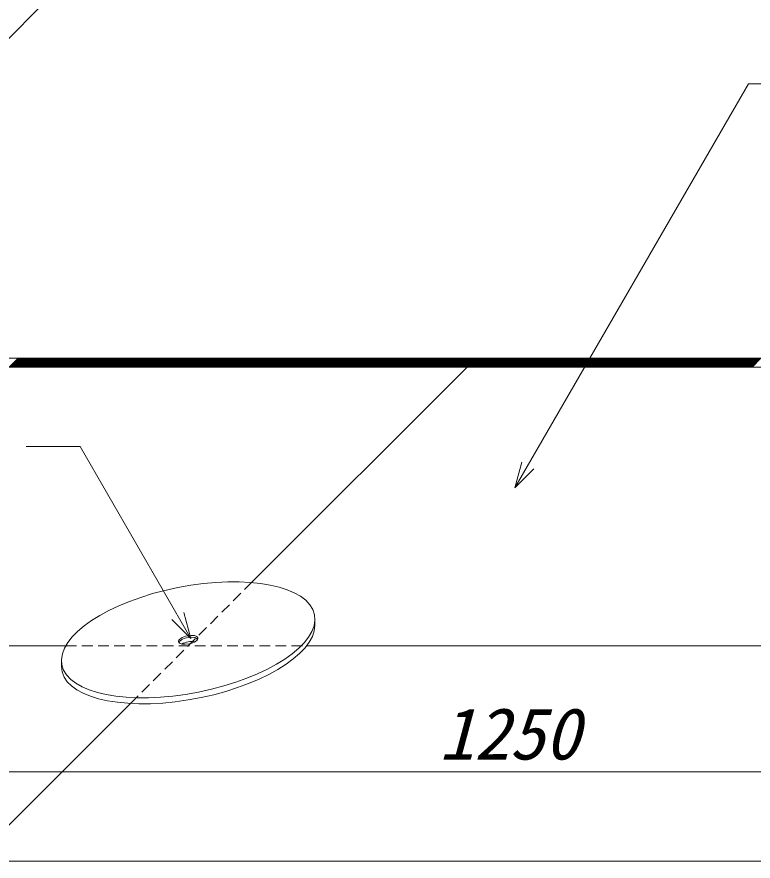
# Model space of a CAD drawing. Units: millimetres, scale not verified. Extents: x -840 to 840, y -594 to 594.
# Drawn here: x -24 to 140.3, y 77.8 to 266.4 of the extents above; entities that cross this region are included whole.
import ezdxf
from ezdxf.enums import TextEntityAlignment as Align

# ---------------------------------------------------------------- set-up
doc = ezdxf.new("R2010")
doc.units = ezdxf.units.MM
doc.header["$LTSCALE"] = 2
doc.linetypes.add('DASHED1', pattern=[1.8, 1.2, -0.6])
for name, color, linetype, lineweight in [('0-6_断熱材', 4, 'Continuous', 9), ('0-8_寸法線', 7, 'Continuous', 9), ('0-9_基準線(IBｼｰﾄ)', 7, 'Continuous', 9), ('0-B_部材(積層鋼板)', 7, 'Continuous', 9)]:
    doc.layers.add(name, color=color, linetype=linetype, lineweight=lineweight)
doc.styles.add('ＭＳ ゴシック', font='')
doc.styles.get('ＭＳ ゴシック').set_extended_font_data('MS Gothic')

msp = doc.modelspace()

# ---------------------------------------------------------------- linework, layer by layer
at = {"layer": '0-6_断熱材', "color": 7}
for p, q in [((28.337, 140.042), (76.435, 188.14)), ((-359.371, 125.915), (-13.11, 125.915)), ((40.629, 125.915), (414.21, 125.915)), ((-33.874, 77.832), (1.33, 113.035))]:
    msp.add_line(p, q, dxfattribs=at)
at = {"layer": '0-6_断熱材', "color": 134, "linetype": 'DASHED1'}
for p, q in [((1.33, 113.035), (28.337, 140.042)), ((-13.11, 125.915), (40.629, 125.915))]:
    msp.add_line(p, q, dxfattribs=at)
at = {"layer": '0-6_断熱材', "color": 7}
msp.add_lwpolyline([(-693.874, 77.832), (366.126, 77.832), (705.538, 417.243)], dxfattribs=at)
at = {"layer": '0-8_寸法線'}
for p, q in [((87.123, 161.158), (139.247, 251.441)), ((139.247, 251.441), (151.247, 251.441)), ((-9.933, 170.383), (-21.933, 170.383)), ((14.779, 127.58), (-9.933, 170.383)), ((-212.288, 97.771), (272.212, 97.771))]:
    msp.add_line(p, q, dxfattribs=at)
for points in [[(91.366, 165.401), (87.123, 161.158), (88.676, 166.954)], [(10.537, 131.823), (14.779, 127.58), (13.227, 133.376)]]:
    msp.add_lwpolyline(points, dxfattribs=at)
at = {"layer": '0-9_基準線(IBｼｰﾄ)'}
for p, q in [((-97.323, 190.14), (158.064, 445.527)), ((-97.323, 190.14), (339.186, 190.14)), ((-25.768, 188.14), (-23.768, 190.14)), ((-25.414, 188.14), (-23.414, 190.14)), ((-25.061, 188.14), (-23.061, 190.14)), ((-24.707, 188.14), (-22.707, 190.14)), ((-24.354, 188.14), (-22.354, 190.14)), ((-24, 188.14), (-22, 190.14)), ((-23.646, 188.14), (-21.646, 190.14)), ((-23.293, 188.14), (-21.293, 190.14)), ((-22.939, 188.14), (-20.939, 190.14)), ((-22.586, 188.14), (-20.586, 190.14)), ((-22.232, 188.14), (-20.232, 190.14)), ((-21.879, 188.14), (-19.879, 190.14)), ((-21.525, 188.14), (-19.525, 190.14)), ((-21.172, 188.14), (-19.172, 190.14)), ((-20.818, 188.14), (-18.818, 190.14)), ((-20.464, 188.14), (-18.464, 190.14)), ((-20.111, 188.14), (-18.111, 190.14)), ((-19.757, 188.14), (-17.757, 190.14)), ((-19.404, 188.14), (-17.404, 190.14)), ((-19.05, 188.14), (-17.05, 190.14)), ((-18.697, 188.14), (-16.697, 190.14)), ((-18.343, 188.14), (-16.343, 190.14)), ((-17.99, 188.14), (-15.99, 190.14)), ((-17.636, 188.14), (-15.636, 190.14)), ((-17.282, 188.14), (-15.282, 190.14)), ((-16.929, 188.14), (-14.929, 190.14)), ((-16.575, 188.14), (-14.575, 190.14)), ((-16.222, 188.14), (-14.222, 190.14)), ((-15.868, 188.14), (-13.868, 190.14)), ((-15.515, 188.14), (-13.515, 190.14)), ((-15.161, 188.14), (-13.161, 190.14)), ((-14.808, 188.14), (-12.808, 190.14)), ((-14.454, 188.14), (-12.454, 190.14)), ((-14.1, 188.14), (-12.1, 190.14)), ((-13.747, 188.14), (-11.747, 190.14)), ((-13.393, 188.14), (-11.393, 190.14)), ((-13.04, 188.14), (-11.04, 190.14)), ((-12.686, 188.14), (-10.686, 190.14)), ((-12.333, 188.14), (-10.333, 190.14)), ((-11.979, 188.14), (-9.979, 190.14)), ((-11.626, 188.14), (-9.626, 190.14)), ((-11.272, 188.14), (-9.272, 190.14)), ((-10.918, 188.14), (-8.918, 190.14)), ((-10.565, 188.14), (-8.565, 190.14)), ((-10.211, 188.14), (-8.211, 190.14)), ((-9.858, 188.14), (-7.858, 190.14)), ((-9.504, 188.14), (-7.504, 190.14)), ((-9.151, 188.14), (-7.151, 190.14)), ((-8.797, 188.14), (-6.797, 190.14)), ((-8.444, 188.14), (-6.444, 190.14)), ((-8.09, 188.14), (-6.09, 190.14)), ((-7.737, 188.14), (-5.737, 190.14)), ((-7.383, 188.14), (-5.383, 190.14)), ((-7.029, 188.14), (-5.029, 190.14)), ((-6.676, 188.14), (-4.676, 190.14)), ((-6.322, 188.14), (-4.322, 190.14)), ((-5.969, 188.14), (-3.969, 190.14)), ((-5.615, 188.14), (-3.615, 190.14)), ((-5.262, 188.14), (-3.262, 190.14)), ((-4.908, 188.14), (-2.908, 190.14)), ((-4.555, 188.14), (-2.555, 190.14)), ((-4.201, 188.14), (-2.201, 190.14)), ((-3.847, 188.14), (-1.847, 190.14)), ((-3.494, 188.14), (-1.494, 190.14)), ((-3.14, 188.14), (-1.14, 190.14)), ((-2.787, 188.14), (-0.787, 190.14)), ((-2.433, 188.14), (-0.433, 190.14)), ((-2.08, 188.14), (-0.08, 190.14)), ((-1.726, 188.14), (0.274, 190.14)), ((-1.373, 188.14), (0.627, 190.14)), ((-1.019, 188.14), (0.981, 190.14)), ((-0.665, 188.14), (1.335, 190.14)), ((-0.312, 188.14), (1.688, 190.14)), ((0.042, 188.14), (2.042, 190.14)), ((0.395, 188.14), (2.395, 190.14)), ((0.749, 188.14), (2.749, 190.14)), ((1.102, 188.14), (3.102, 190.14)), ((1.456, 188.14), (3.456, 190.14)), ((1.809, 188.14), (3.809, 190.14)), ((2.163, 188.14), (4.163, 190.14)), ((2.517, 188.14), (4.517, 190.14)), ((2.87, 188.14), (4.87, 190.14)), ((3.224, 188.14), (5.224, 190.14)), ((3.577, 188.14), (5.577, 190.14)), ((3.931, 188.14), (5.931, 190.14)), ((4.284, 188.14), (6.284, 190.14)), ((4.638, 188.14), (6.638, 190.14)), ((4.991, 188.14), (6.991, 190.14)), ((5.345, 188.14), (7.345, 190.14)), ((5.699, 188.14), (7.699, 190.14)), ((6.052, 188.14), (8.052, 190.14)), ((6.406, 188.14), (8.406, 190.14)), ((6.759, 188.14), (8.759, 190.14)), ((7.113, 188.14), (9.113, 190.14)), ((7.466, 188.14), (9.466, 190.14)), ((7.82, 188.14), (9.82, 190.14)), ((8.173, 188.14), (10.173, 190.14)), ((8.527, 188.14), (10.527, 190.14)), ((8.88, 188.14), (10.88, 190.14)), ((9.234, 188.14), (11.234, 190.14)), ((9.588, 188.14), (11.588, 190.14)), ((9.941, 188.14), (11.941, 190.14)), ((10.295, 188.14), (12.295, 190.14)), ((10.648, 188.14), (12.648, 190.14)), ((11.002, 188.14), (13.002, 190.14)), ((11.355, 188.14), (13.355, 190.14)), ((11.709, 188.14), (13.709, 190.14)), ((12.062, 188.14), (14.062, 190.14)), ((12.416, 188.14), (14.416, 190.14)), ((12.77, 188.14), (14.77, 190.14)), ((13.123, 188.14), (15.123, 190.14)), ((13.477, 188.14), (15.477, 190.14)), ((13.83, 188.14), (15.83, 190.14)), ((14.184, 188.14), (16.184, 190.14)), ((14.537, 188.14), (16.537, 190.14)), ((14.891, 188.14), (16.891, 190.14)), ((15.244, 188.14), (17.244, 190.14)), ((15.598, 188.14), (17.598, 190.14)), ((15.952, 188.14), (17.952, 190.14)), ((16.305, 188.14), (18.305, 190.14)), ((16.659, 188.14), (18.659, 190.14)), ((17.012, 188.14), (19.012, 190.14)), ((17.366, 188.14), (19.366, 190.14)), ((17.719, 188.14), (19.719, 190.14)), ((18.073, 188.14), (20.073, 190.14)), ((18.426, 188.14), (20.426, 190.14)), ((18.78, 188.14), (20.78, 190.14)), ((19.134, 188.14), (21.134, 190.14)), ((19.487, 188.14), (21.487, 190.14)), ((19.841, 188.14), (21.841, 190.14)), ((20.194, 188.14), (22.194, 190.14)), ((20.548, 188.14), (22.548, 190.14)), ((20.901, 188.14), (22.901, 190.14)), ((21.255, 188.14), (23.255, 190.14)), ((21.608, 188.14), (23.608, 190.14)), ((21.962, 188.14), (23.962, 190.14)), ((22.316, 188.14), (24.316, 190.14)), ((22.669, 188.14), (24.669, 190.14)), ((23.023, 188.14), (25.023, 190.14)), ((23.376, 188.14), (25.376, 190.14)), ((23.73, 188.14), (25.73, 190.14)), ((24.083, 188.14), (26.083, 190.14)), ((24.437, 188.14), (26.437, 190.14)), ((24.79, 188.14), (26.79, 190.14)), ((25.144, 188.14), (27.144, 190.14)), ((25.498, 188.14), (27.498, 190.14)), ((25.851, 188.14), (27.851, 190.14)), ((26.205, 188.14), (28.205, 190.14)), ((26.558, 188.14), (28.558, 190.14)), ((26.912, 188.14), (28.912, 190.14)), ((27.265, 188.14), (29.265, 190.14)), ((27.619, 188.14), (29.619, 190.14)), ((27.972, 188.14), (29.972, 190.14)), ((28.326, 188.14), (30.326, 190.14)), ((28.679, 188.14), (30.679, 190.14)), ((29.033, 188.14), (31.033, 190.14)), ((29.387, 188.14), (31.387, 190.14)), ((29.74, 188.14), (31.74, 190.14)), ((30.094, 188.14), (32.094, 190.14)), ((30.447, 188.14), (32.447, 190.14)), ((30.801, 188.14), (32.801, 190.14)), ((31.154, 188.14), (33.154, 190.14)), ((31.508, 188.14), (33.508, 190.14)), ((31.861, 188.14), (33.861, 190.14)), ((32.215, 188.14), (34.215, 190.14)), ((32.569, 188.14), (34.569, 190.14)), ((32.922, 188.14), (34.922, 190.14)), ((33.276, 188.14), (35.276, 190.14)), ((33.629, 188.14), (35.629, 190.14)), ((33.983, 188.14), (35.983, 190.14)), ((34.336, 188.14), (36.336, 190.14)), ((34.69, 188.14), (36.69, 190.14)), ((35.043, 188.14), (37.043, 190.14)), ((35.397, 188.14), (37.397, 190.14)), ((35.751, 188.14), (37.751, 190.14)), ((36.104, 188.14), (38.104, 190.14)), ((36.458, 188.14), (38.458, 190.14)), ((36.811, 188.14), (38.811, 190.14)), ((37.165, 188.14), (39.165, 190.14)), ((37.518, 188.14), (39.518, 190.14)), ((37.872, 188.14), (39.872, 190.14)), ((38.225, 188.14), (40.225, 190.14)), ((38.579, 188.14), (40.579, 190.14)), ((38.933, 188.14), (40.933, 190.14)), ((39.286, 188.14), (41.286, 190.14)), ((39.64, 188.14), (41.64, 190.14)), ((39.993, 188.14), (41.993, 190.14)), ((40.347, 188.14), (42.347, 190.14)), ((40.7, 188.14), (42.7, 190.14)), ((41.054, 188.14), (43.054, 190.14)), ((41.407, 188.14), (43.407, 190.14)), ((41.761, 188.14), (43.761, 190.14)), ((42.115, 188.14), (44.115, 190.14)), ((42.468, 188.14), (44.468, 190.14)), ((42.822, 188.14), (44.822, 190.14)), ((43.175, 188.14), (45.175, 190.14)), ((43.529, 188.14), (45.529, 190.14)), ((43.882, 188.14), (45.882, 190.14)), ((44.236, 188.14), (46.236, 190.14)), ((44.589, 188.14), (46.589, 190.14)), ((44.943, 188.14), (46.943, 190.14)), ((45.296, 188.14), (47.296, 190.14)), ((45.65, 188.14), (47.65, 190.14)), ((46.004, 188.14), (48.004, 190.14)), ((46.357, 188.14), (48.357, 190.14)), ((46.711, 188.14), (48.711, 190.14)), ((47.064, 188.14), (49.064, 190.14)), ((47.418, 188.14), (49.418, 190.14)), ((47.771, 188.14), (49.771, 190.14)), ((48.125, 188.14), (50.125, 190.14)), ((48.478, 188.14), (50.478, 190.14)), ((48.832, 188.14), (50.832, 190.14)), ((49.186, 188.14), (51.186, 190.14)), ((49.539, 188.14), (51.539, 190.14)), ((49.893, 188.14), (51.893, 190.14)), ((50.246, 188.14), (52.246, 190.14)), ((50.6, 188.14), (52.6, 190.14)), ((50.953, 188.14), (52.953, 190.14)), ((51.307, 188.14), (53.307, 190.14)), ((51.66, 188.14), (53.66, 190.14)), ((52.014, 188.14), (54.014, 190.14)), ((52.368, 188.14), (54.368, 190.14)), ((52.721, 188.14), (54.721, 190.14)), ((53.075, 188.14), (55.075, 190.14)), ((53.428, 188.14), (55.428, 190.14)), ((53.782, 188.14), (55.782, 190.14)), ((54.135, 188.14), (56.135, 190.14)), ((54.489, 188.14), (56.489, 190.14)), ((54.842, 188.14), (56.842, 190.14)), ((55.196, 188.14), (57.196, 190.14)), ((55.55, 188.14), (57.55, 190.14)), ((55.903, 188.14), (57.903, 190.14)), ((56.257, 188.14), (58.257, 190.14)), ((56.61, 188.14), (58.61, 190.14)), ((56.964, 188.14), (58.964, 190.14)), ((57.317, 188.14), (59.317, 190.14)), ((57.671, 188.14), (59.671, 190.14)), ((58.024, 188.14), (60.024, 190.14)), ((58.378, 188.14), (60.378, 190.14)), ((58.732, 188.14), (60.732, 190.14)), ((59.085, 188.14), (61.085, 190.14)), ((59.439, 188.14), (61.439, 190.14)), ((59.792, 188.14), (61.792, 190.14)), ((60.146, 188.14), (62.146, 190.14)), ((60.499, 188.14), (62.499, 190.14)), ((60.853, 188.14), (62.853, 190.14)), ((61.206, 188.14), (63.206, 190.14)), ((61.56, 188.14), (63.56, 190.14)), ((61.914, 188.14), (63.914, 190.14)), ((62.267, 188.14), (64.267, 190.14)), ((62.621, 188.14), (64.621, 190.14)), ((62.974, 188.14), (64.974, 190.14)), ((63.328, 188.14), (65.328, 190.14)), ((63.681, 188.14), (65.681, 190.14)), ((64.035, 188.14), (66.035, 190.14)), ((64.388, 188.14), (66.388, 190.14)), ((64.742, 188.14), (66.742, 190.14)), ((65.095, 188.14), (67.095, 190.14)), ((65.449, 188.14), (67.449, 190.14)), ((65.803, 188.14), (67.803, 190.14)), ((66.156, 188.14), (68.156, 190.14)), ((66.51, 188.14), (68.51, 190.14)), ((66.863, 188.14), (68.863, 190.14)), ((67.217, 188.14), (69.217, 190.14)), ((67.57, 188.14), (69.57, 190.14)), ((67.924, 188.14), (69.924, 190.14)), ((68.277, 188.14), (70.277, 190.14)), ((68.631, 188.14), (70.631, 190.14)), ((68.985, 188.14), (70.985, 190.14)), ((69.338, 188.14), (71.338, 190.14)), ((69.692, 188.14), (71.692, 190.14)), ((70.045, 188.14), (72.045, 190.14)), ((70.399, 188.14), (72.399, 190.14)), ((70.752, 188.14), (72.752, 190.14)), ((71.106, 188.14), (73.106, 190.14)), ((71.459, 188.14), (73.459, 190.14)), ((71.813, 188.14), (73.813, 190.14)), ((72.167, 188.14), (74.167, 190.14)), ((72.52, 188.14), (74.52, 190.14)), ((72.874, 188.14), (74.874, 190.14)), ((73.227, 188.14), (75.227, 190.14)), ((73.581, 188.14), (75.581, 190.14)), ((73.934, 188.14), (75.934, 190.14)), ((74.288, 188.14), (76.288, 190.14)), ((74.641, 188.14), (76.641, 190.14)), ((74.995, 188.14), (76.995, 190.14)), ((75.349, 188.14), (77.349, 190.14)), ((75.702, 188.14), (77.702, 190.14)), ((76.056, 188.14), (78.056, 190.14)), ((76.409, 188.14), (78.409, 190.14)), ((76.763, 188.14), (78.763, 190.14)), ((77.116, 188.14), (79.116, 190.14)), ((77.47, 188.14), (79.47, 190.14)), ((77.823, 188.14), (79.823, 190.14)), ((78.177, 188.14), (80.177, 190.14)), ((78.531, 188.14), (80.531, 190.14)), ((78.884, 188.14), (80.884, 190.14)), ((79.238, 188.14), (81.238, 190.14)), ((79.591, 188.14), (81.591, 190.14)), ((79.945, 188.14), (81.945, 190.14)), ((80.298, 188.14), (82.298, 190.14)), ((80.652, 188.14), (82.652, 190.14)), ((81.005, 188.14), (83.005, 190.14)), ((81.359, 188.14), (83.359, 190.14)), ((81.712, 188.14), (83.712, 190.14)), ((82.066, 188.14), (84.066, 190.14)), ((82.42, 188.14), (84.42, 190.14)), ((82.773, 188.14), (84.773, 190.14)), ((83.127, 188.14), (85.127, 190.14)), ((83.48, 188.14), (85.48, 190.14)), ((83.834, 188.14), (85.834, 190.14)), ((84.187, 188.14), (86.187, 190.14)), ((84.541, 188.14), (86.541, 190.14)), ((84.894, 188.14), (86.894, 190.14)), ((85.248, 188.14), (87.248, 190.14)), ((85.602, 188.14), (87.602, 190.14)), ((85.955, 188.14), (87.955, 190.14)), ((86.309, 188.14), (88.309, 190.14)), ((86.662, 188.14), (88.662, 190.14)), ((87.016, 188.14), (89.016, 190.14)), ((87.369, 188.14), (89.369, 190.14)), ((87.723, 188.14), (89.723, 190.14)), ((88.076, 188.14), (90.076, 190.14)), ((88.43, 188.14), (90.43, 190.14)), ((88.784, 188.14), (90.784, 190.14)), ((89.137, 188.14), (91.137, 190.14)), ((89.491, 188.14), (91.491, 190.14)), ((89.844, 188.14), (91.844, 190.14)), ((90.198, 188.14), (92.198, 190.14)), ((90.551, 188.14), (92.551, 190.14)), ((90.905, 188.14), (92.905, 190.14)), ((91.258, 188.14), (93.258, 190.14)), ((91.612, 188.14), (93.612, 190.14)), ((91.966, 188.14), (93.966, 190.14)), ((92.319, 188.14), (94.319, 190.14)), ((92.673, 188.14), (94.673, 190.14)), ((93.026, 188.14), (95.026, 190.14)), ((93.38, 188.14), (95.38, 190.14)), ((93.733, 188.14), (95.636, 190.043)), ((94.087, 188.14), (95.636, 189.69)), ((94.44, 188.14), (95.636, 189.336)), ((94.794, 188.14), (95.636, 188.983)), ((95.148, 188.14), (95.636, 188.629)), ((95.636, 190.043), (95.733, 190.14)), ((95.636, 189.69), (96.087, 190.14)), ((95.636, 189.336), (96.44, 190.14)), ((95.636, 188.983), (96.794, 190.14)), ((95.636, 188.629), (97.148, 190.14)), ((95.636, 188.275), (97.501, 190.14)), ((95.855, 188.14), (97.855, 190.14)), ((96.208, 188.14), (98.208, 190.14)), ((96.562, 188.14), (98.562, 190.14)), ((96.915, 188.14), (98.915, 190.14)), ((97.269, 188.14), (99.269, 190.14)), ((97.622, 188.14), (99.622, 190.14)), ((97.976, 188.14), (99.976, 190.14)), ((98.33, 188.14), (100.33, 190.14)), ((98.683, 188.14), (100.683, 190.14)), ((99.037, 188.14), (101.037, 190.14)), ((99.39, 188.14), (101.39, 190.14)), ((99.744, 188.14), (101.744, 190.14)), ((100.097, 188.14), (102.097, 190.14)), ((100.451, 188.14), (102.451, 190.14)), ((100.804, 188.14), (102.804, 190.14)), ((101.158, 188.14), (103.158, 190.14)), ((101.511, 188.14), (103.511, 190.14)), ((101.865, 188.14), (103.865, 190.14)), ((102.219, 188.14), (104.219, 190.14)), ((102.572, 188.14), (104.572, 190.14)), ((102.926, 188.14), (104.926, 190.14)), ((103.279, 188.14), (105.279, 190.14)), ((103.633, 188.14), (105.633, 190.14)), ((103.986, 188.14), (105.986, 190.14)), ((104.34, 188.14), (106.34, 190.14)), ((104.693, 188.14), (106.693, 190.14)), ((105.047, 188.14), (107.047, 190.14)), ((105.401, 188.14), (107.401, 190.14)), ((105.754, 188.14), (107.754, 190.14)), ((106.108, 188.14), (108.108, 190.14)), ((106.461, 188.14), (108.461, 190.14)), ((106.815, 188.14), (108.815, 190.14)), ((107.168, 188.14), (109.168, 190.14)), ((107.522, 188.14), (109.522, 190.14)), ((107.875, 188.14), (109.875, 190.14)), ((108.229, 188.14), (110.229, 190.14)), ((108.583, 188.14), (110.583, 190.14)), ((108.936, 188.14), (110.936, 190.14)), ((109.29, 188.14), (111.29, 190.14)), ((109.643, 188.14), (111.643, 190.14)), ((109.997, 188.14), (111.997, 190.14)), ((110.35, 188.14), (112.35, 190.14)), ((110.704, 188.14), (112.704, 190.14)), ((111.057, 188.14), (113.057, 190.14)), ((111.411, 188.14), (113.411, 190.14)), ((111.765, 188.14), (113.765, 190.14)), ((112.118, 188.14), (114.118, 190.14)), ((112.472, 188.14), (114.472, 190.14)), ((112.825, 188.14), (114.825, 190.14)), ((113.179, 188.14), (115.179, 190.14)), ((113.532, 188.14), (115.532, 190.14)), ((113.886, 188.14), (115.886, 190.14)), ((114.239, 188.14), (116.239, 190.14)), ((114.593, 188.14), (116.593, 190.14)), ((114.947, 188.14), (116.947, 190.14)), ((115.3, 188.14), (117.3, 190.14)), ((115.654, 188.14), (117.654, 190.14)), ((116.007, 188.14), (118.007, 190.14)), ((116.361, 188.14), (118.361, 190.14)), ((116.714, 188.14), (118.714, 190.14)), ((117.068, 188.14), (119.068, 190.14)), ((117.421, 188.14), (119.421, 190.14)), ((117.775, 188.14), (119.775, 190.14)), ((118.128, 188.14), (120.128, 190.14)), ((118.482, 188.14), (120.482, 190.14)), ((118.836, 188.14), (120.836, 190.14)), ((119.189, 188.14), (121.189, 190.14)), ((119.543, 188.14), (121.543, 190.14)), ((119.896, 188.14), (121.896, 190.14)), ((120.25, 188.14), (122.25, 190.14)), ((120.603, 188.14), (122.603, 190.14)), ((120.957, 188.14), (122.957, 190.14)), ((121.31, 188.14), (123.31, 190.14)), ((121.664, 188.14), (123.664, 190.14)), ((122.018, 188.14), (124.018, 190.14)), ((122.371, 188.14), (124.371, 190.14)), ((122.725, 188.14), (124.725, 190.14)), ((123.078, 188.14), (125.078, 190.14)), ((123.432, 188.14), (125.432, 190.14)), ((123.785, 188.14), (125.785, 190.14)), ((124.139, 188.14), (126.139, 190.14)), ((124.492, 188.14), (126.492, 190.14)), ((124.846, 188.14), (126.846, 190.14)), ((125.2, 188.14), (127.2, 190.14)), ((125.553, 188.14), (127.553, 190.14)), ((125.907, 188.14), (127.907, 190.14)), ((126.26, 188.14), (128.26, 190.14)), ((126.614, 188.14), (128.614, 190.14)), ((126.967, 188.14), (128.967, 190.14)), ((127.321, 188.14), (129.321, 190.14)), ((127.674, 188.14), (129.674, 190.14)), ((128.028, 188.14), (130.028, 190.14)), ((128.382, 188.14), (130.382, 190.14)), ((128.735, 188.14), (130.735, 190.14)), ((129.089, 188.14), (131.089, 190.14)), ((129.442, 188.14), (131.442, 190.14)), ((129.796, 188.14), (131.796, 190.14)), ((130.149, 188.14), (132.149, 190.14)), ((130.503, 188.14), (132.503, 190.14)), ((130.856, 188.14), (132.856, 190.14)), ((131.21, 188.14), (133.21, 190.14)), ((131.564, 188.14), (133.564, 190.14)), ((131.917, 188.14), (133.917, 190.14)), ((132.271, 188.14), (134.271, 190.14)), ((132.624, 188.14), (134.624, 190.14)), ((132.978, 188.14), (134.978, 190.14)), ((133.331, 188.14), (135.331, 190.14)), ((133.685, 188.14), (135.685, 190.14)), ((134.038, 188.14), (136.038, 190.14)), ((134.392, 188.14), (136.392, 190.14)), ((134.746, 188.14), (136.746, 190.14)), ((135.099, 188.14), (137.099, 190.14)), ((135.453, 188.14), (137.453, 190.14)), ((135.806, 188.14), (137.806, 190.14)), ((136.16, 188.14), (138.16, 190.14)), ((136.513, 188.14), (138.513, 190.14)), ((136.867, 188.14), (138.867, 190.14)), ((137.22, 188.14), (139.22, 190.14)), ((137.574, 188.14), (139.574, 190.14)), ((137.927, 188.14), (139.927, 190.14)), ((138.281, 188.14), (140.281, 190.14)), ((138.635, 188.14), (140.635, 190.14)), ((138.988, 188.14), (140.988, 190.14)), ((139.342, 188.14), (141.342, 190.14)), ((139.695, 188.14), (141.695, 190.14)), ((140.049, 188.14), (142.049, 190.14)), ((-97.859, 188.14), (339.722, 188.14)), ((95.501, 188.14), (95.636, 188.275))]:
    msp.add_line(p, q, dxfattribs=at)
at = {"layer": '0-B_部材(積層鋼板)'}
for p, q in [((42.497, 130.545), (42.497, 131.878)), ((-14.078, 121.285), (-14.078, 122.618))]:
    msp.add_line(p, q, dxfattribs=at)
for major_axis in [(-28.192, -5.608), (-2.178, -0.433)]:
    msp.add_ellipse((14.21, 127.248), major_axis=major_axis, ratio=0.414214, dxfattribs=at)
for centre, major_axis, start_param, end_param in [((14.21, 125.915), (-28.192, -5.608), 6.2009788, 9.3425714), ((14.21, 126.915), (-2.05, -0.408), 3.0786673, 6.1816976), ((14.21, 125.915), (-2.05, -0.408), 3.8561974, 5.4041675)]:
    msp.add_ellipse(centre, major_axis=major_axis, ratio=0.414214, start_param=start_param, end_param=end_param, dxfattribs=at)

# ---------------------------------------------------------------- texts
at = {"layer": '0-8_寸法線', "style": 'ＭＳ ゴシック', "oblique": 15}
msp.add_text('1250', height=11.54, dxfattribs=at).set_placement((70.168, 97.053), align=Align.BOTTOM_LEFT)

doc.saveas('drawing.dxf')
